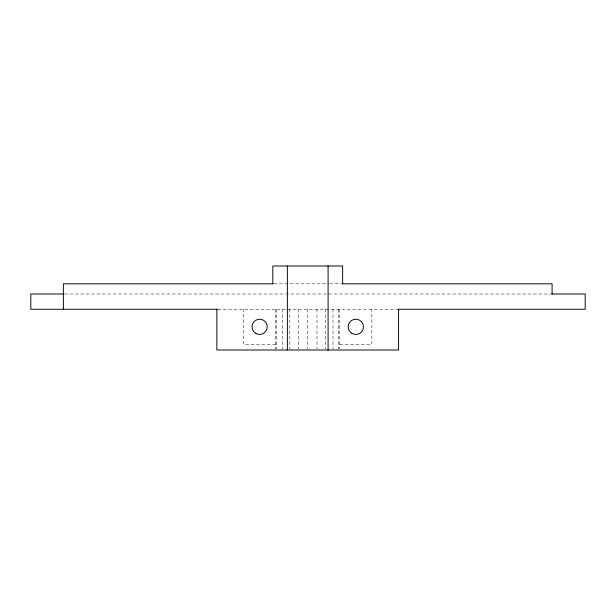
<?xml version="1.0" encoding="UTF-8"?>
<svg xmlns="http://www.w3.org/2000/svg" width="616" height="616" viewBox="0 0 616 616"><rect width="100%" height="100%" fill="white"/><g stroke="black" fill="none" stroke-linecap="round" stroke-linejoin="round"><path stroke-width="0.46" stroke-dasharray="3.08 2.31" d="M274.005 283.814L328.798 283.814M329.699 283.814L341.449 283.814M64.572 294.001L550.881 294.001M217.818 309.27L397.636 309.27M275.668 344.398L243.597 344.398L243.597 309.27M339.786 344.398L371.856 344.398L371.856 309.27M339.786 309.27L339.786 349.064M338.7 309.27L338.7 349.056M333.017 309.27L333.017 349.056M325.61 309.27L325.61 349.056M316.986 309.27L316.986 349.056M307.723 309.27L307.723 349.056M298.467 309.27L298.467 349.056M289.843 309.27L289.843 349.056M282.436 309.27L282.436 349.056M276.753 309.27L276.753 349.056M275.668 309.27L275.668 349.064"/><path stroke-width="0.92" d="M273.312 283.814L63.363 283.814L63.363 309.27M342.142 283.814L552.09 283.814L552.09 294.001M63.841 294.001L30.8 294.001L30.8 309.27L217.425 309.27M551.613 294.001L585.2 294.001L585.2 309.27L398.028 309.27M398.591 309.27L398.591 350.004L216.863 350.004L216.863 309.27M342.635 283.814L342.635 265.996L272.819 265.996L272.819 283.814M328.089 265.996L328.089 350.004M287.364 265.996L287.364 350.004M255.817 333.449A7.638 7.638 0 0 0 267.267 326.834A7.638 7.638 0 0 0 255.817 320.22A7.638 7.638 0 0 0 255.817 333.449M352.005 333.449A7.638 7.638 0 0 0 363.455 326.834A7.638 7.638 0 0 0 352.005 320.22A7.638 7.638 0 0 0 352.005 333.449"/></g></svg>
